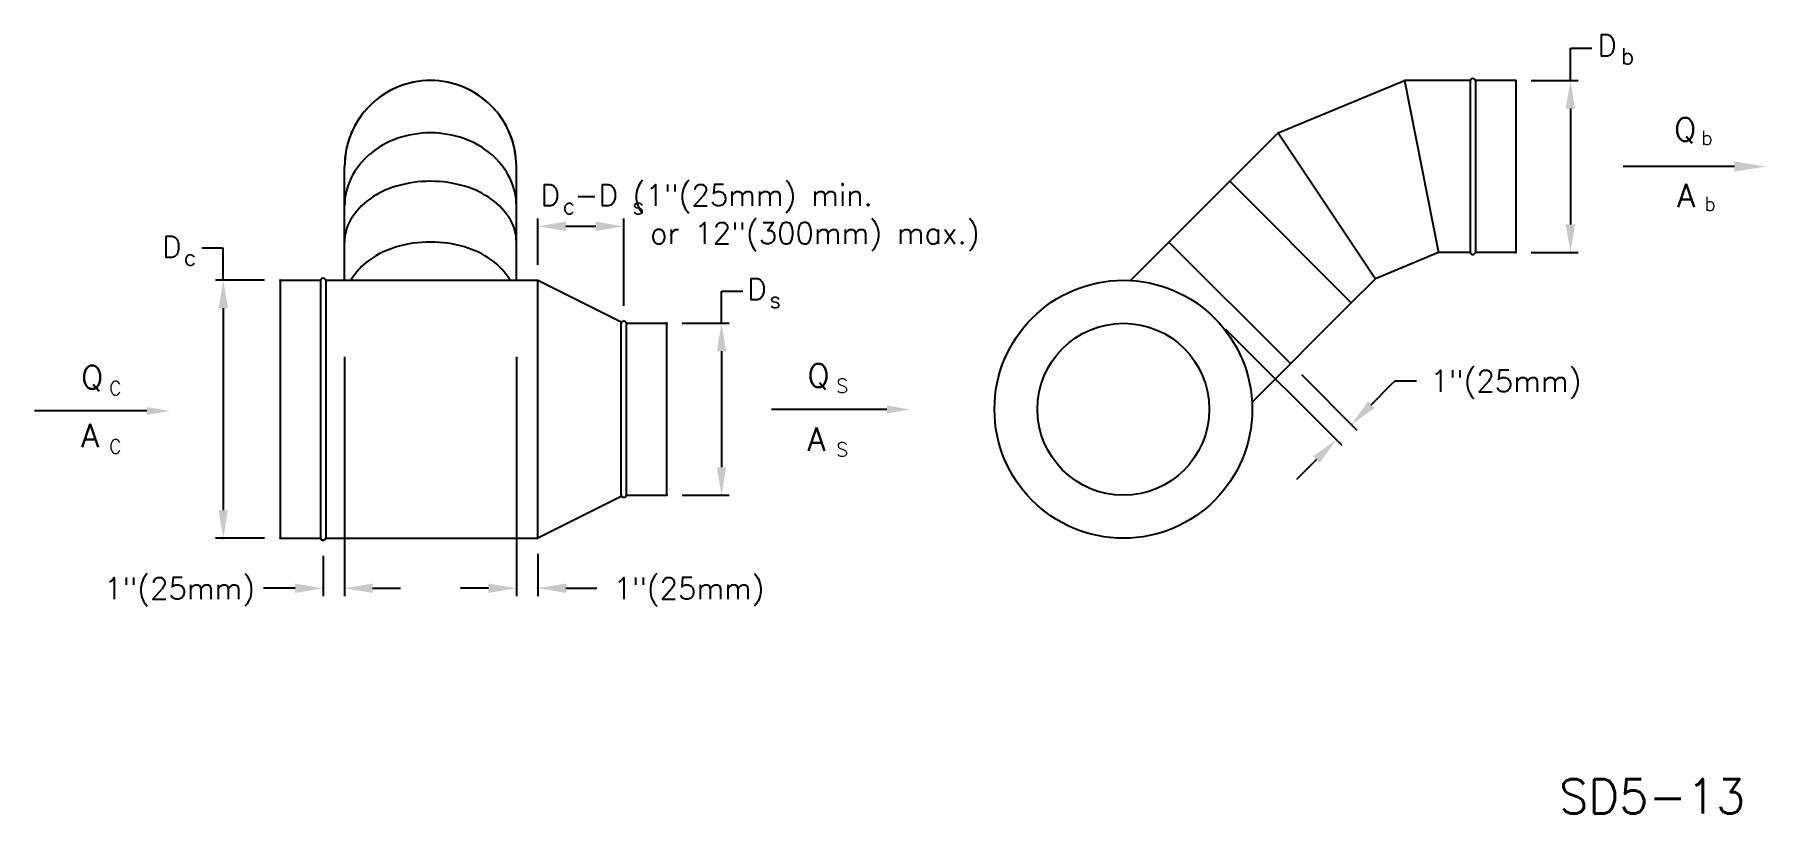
# Model space of a CAD drawing. Extents: x 0.8 to 12, y 1.7 to 6.7.
import ezdxf
from ezdxf.enums import TextEntityAlignment as Align

# ---------------------------------------------------------------- set-up
doc = ezdxf.new("R2010")
doc.units = 0
doc.header["$LTSCALE"] = 2
doc.header["$MEASUREMENT"] = 0
doc.layers.get('0').update_dxf_attribs({"linetype": 'CONTINUOUS'})
doc.layers.get('Defpoints').update_dxf_attribs({"linetype": 'CONTINUOUS'})
doc.layers.add('ALT', color=7, linetype='CONTINUOUS')
doc.layers.add('NUMBER', color=7, linetype='CONTINUOUS')
doc.styles.add('ROMANS', font='romans')
doc.dimstyles.get("Standard").update_dxf_attribs({"dimtxt": 0.18, "dimasz": 0.18, "dimexe": 0.18, "dimexo": 0.0625, "dimgap": 0.09, "dimtad": 0, "dimtih": 1, "dimtoh": 1, "dimdec": 4, "dimzin": 0, "dimdsep": 46, "dimtxsty": 'Standard', "dimcen": 0.09, "dimadec": 0, "dimazin": 0, "dimtfac": 1, "dimtdec": 4, "dimtofl": 0, "dimtmove": 0, "dimatfit": 3, "dimfxl": 0, "dimtolj": 1, "dimtzin": 0, "dimarcsym": 0})

# ---------------------------------------------------------------- blocks, each defined once
blk = doc.blocks.new('*D1')
at = {"layer": 'ALT', "color": 0, "lineweight": -2}
for p, q in [((4.069, 5.188), (4.069, 5.485)), ((4.621, 4.925), (4.621, 5.485)), ((4.249, 5.435), (4.441, 5.435))]:
    blk.add_line(p, q, dxfattribs=at)
at = {"layer": 'ALT', "color": 0}
for points in [[(4.249, 5.465), (4.249, 5.405), (4.069, 5.435)], [(4.441, 5.465), (4.441, 5.405), (4.621, 5.435)]]:
    blk.add_solid(points, dxfattribs=at)
at = {"layer": 'Defpoints', "color": 0}
for p in [(4.621, 5.435), (4.069, 5.088), (4.621, 4.825)]:
    blk.add_point(p, dxfattribs=at)
at = {"layer": 'ALT', "color": 0, "insert": (4.345, 5.615), "char_height": 0.18, "attachment_point": 5}
blk.add_mtext('\\A1;  ', dxfattribs=at)

msp = doc.modelspace()

# ---------------------------------------------------------------- linework, layer by layer
for p, q in [((10.70487, 6.37129), (10.70487, 6.57836)), ((10.70487, 6.57836), (10.84292, 6.57836)), ((8.82592, 6.03502), (9.63773, 6.37129)), ((9.63773, 6.37129), (9.8574, 5.26691)), ((10.05982, 6.37129), (9.63773, 6.37129)), ((10.05982, 6.37129), (10.05982, 5.26691)), ((10.35317, 6.37129), (10.09433, 6.37129)), ((10.09433, 6.37129), (10.09433, 5.26691)), ((10.35317, 6.37129), (10.35317, 5.26691)), ((8.51525, 5.72436), (8.82592, 6.03502)), ((8.82592, 6.03502), (9.4515, 5.09878)), ((2.8266, 5.08843), (2.8266, 5.8191)), ((3.93098, 5.08843), (3.93098, 5.8191)), ((11.75918, 5.8191), (11.04415, 5.8191)), ((7.87804, 5.08714), (8.51525, 5.72436)), ((9.29617, 4.94344), (8.51525, 5.72436)), ((2.04698, 5.2955), (1.90894, 5.2955)), ((2.04698, 5.08843), (2.04698, 5.2955)), ((8.90571, 4.55299), (8.1248, 5.3339)), ((9.8574, 5.26691), (9.4515, 5.09878)), ((10.05982, 5.26691), (9.8574, 5.26691)), ((10.35317, 5.26691), (10.09433, 5.26691)), ((2.41246, 5.08843), (2.41246, 3.43186)), ((2.41246, 5.08843), (2.67129, 5.08843)), ((2.67129, 5.08843), (2.67129, 3.43186)), ((2.70581, 5.08843), (2.70581, 3.43186)), ((2.70581, 5.08843), (4.06902, 5.08843)), ((4.06902, 3.43186), (4.06902, 5.08843)), ((4.06902, 5.08843), (4.60766, 4.81911)), ((5.24901, 4.81233), (5.24901, 5.0194)), ((5.24901, 5.0194), (5.38706, 5.0194)), ((9.29617, 4.94344), (9.4515, 5.09878)), ((8.65895, 4.30623), (9.29617, 4.94344)), ((4.60396, 3.70795), (4.60396, 4.81233)), ((4.63847, 4.81233), (4.89731, 4.81233)), ((4.63847, 3.70795), (4.63847, 4.81233)), ((4.89731, 3.70795), (4.89731, 4.81233)), ((1.55605, 4.24905), (0.83458, 4.24905)), ((6.31222, 4.25863), (5.5702, 4.25863)), ((4.60766, 3.70118), (4.06902, 3.43186)), ((4.63847, 3.70795), (4.89731, 3.70795)), ((2.41246, 3.43186), (2.67129, 3.43186)), ((2.70581, 3.43186), (4.06902, 3.43186))]:
    msp.add_line(p, q)
at = {"linetype": 'ByBlock'}
for p, q in [((10.45317, 6.37129), (10.75487, 6.37129)), ((10.70487, 6.19129), (10.70487, 5.44691)), ((10.45317, 5.26691), (10.75487, 5.26691)), ((2.31246, 5.08843), (1.99698, 5.08843)), ((2.04698, 4.90843), (2.04698, 3.61186)), ((4.99731, 4.81233), (5.29901, 4.81233)), ((5.24901, 4.63233), (5.24901, 3.88795)), ((4.99731, 3.70795), (5.29901, 3.70795)), ((2.31246, 3.43186), (1.99698, 3.43186))]:
    msp.add_line(p, q, dxfattribs=at)
for points in [[(3.37879, 6.37129, 0.0984914), (3.16747, 6.32925, 0.0984914), (2.98833, 6.20955, 0.0984914), (2.86863, 6.03041, 0.0984914), (2.8266, 5.8191, 0.0984914)], [(3.93098, 5.8191, 0.0984914), (3.88894, 6.03041, 0.0984914), (3.76924, 6.20955, 0.0984914), (3.5901, 6.32925, 0.0984914), (3.37879, 6.37129, 0.0984914)], [(3.93098, 5.5669, 0.11411264), (3.89048, 5.74204, 0.1036488), (3.76924, 5.89791, 0.09162758), (3.59405, 5.99833, 0.08462663), (3.37879, 6.03502, 0.08462663), (3.16352, 5.99833, 0.09162758), (2.98833, 5.89791, 0.1036488), (2.8671, 5.74204, 0.11411264), (2.8266, 5.5669, 0.11411264)], [(3.93098, 5.3339, 0.13325616), (3.8925, 5.47571, 0.10675627), (3.76924, 5.60999, 0.08282753), (3.59754, 5.69298, 0.07135175), (3.37879, 5.72436, 0.07135175), (3.16004, 5.69298, 0.08282753), (2.98833, 5.60999, 0.10675627), (2.86508, 5.47571, 0.13325616), (2.8266, 5.3339, 0.13325616)], [(3.89062, 5.08843, 0.10459954), (3.76924, 5.21954, 0.08282753), (3.59754, 5.30252, 0.07135175), (3.37879, 5.3339, 0.07135175), (3.16004, 5.30252, 0.08282753), (2.98833, 5.21954, 0.10459954), (2.86695, 5.08843, 0.13325615)]]:
    msp.add_lwpolyline(points, format="xyb")
for radius in [0.82828, 0.55219]:
    msp.add_circle((7.83195, 4.26014), radius)
for centre, radius, start, end in [((3.37879, 5.8191), 0.55219, 0, 180), ((10.07708, 6.36625), 0.01797, 16.260205, 163.739795), ((10.07708, 5.27194), 0.01797, 196.260205, 343.739795), ((2.68855, 5.08339), 0.01797, 16.260205, 163.739795), ((4.62121, 4.8073), 0.01797, 16.260205, 163.739795), ((4.62121, 3.71299), 0.01797, 196.260205, 343.739795), ((2.68855, 3.43689), 0.01797, 196.260205, 343.739795)]:
    msp.add_arc(centre, radius, start, end)
for points in [[(10.73487, 6.19129), (10.67487, 6.19129), (10.70487, 6.37129)], [(10.73487, 5.44691), (10.67487, 5.44691), (10.70487, 5.26691)], [(2.07698, 4.90843), (2.01698, 4.90843), (2.04698, 5.08843)], [(5.27901, 4.63233), (5.21901, 4.63233), (5.24901, 4.81233)], [(5.27901, 3.88795), (5.21901, 3.88795), (5.24901, 3.70795)], [(2.07698, 3.61186), (2.01698, 3.61186), (2.04698, 3.43186)]]:
    msp.add_solid(points, dxfattribs=at)
for points in [[(11.75918, 5.85223), (11.75918, 5.78597), (11.95797, 5.8191)], [(1.55605, 4.27405), (1.55605, 4.22405), (1.70607, 4.24905)], [(6.31222, 4.28363), (6.31222, 4.23362), (6.46224, 4.25863)]]:
    msp.add_solid(points)
at = {"layer": 'ALT', "linetype": 'ByBlock'}
for p, q in [((8.48835, 4.77512), (9.23503, 4.02844)), ((2.8266, 4.59669), (2.8266, 3.06047)), ((3.93098, 4.59669), (3.93098, 3.06047)), ((8.97642, 4.48228), (9.33264, 4.12605)), ((9.42457, 4.28869), (9.55185, 4.41597)), ((9.55185, 4.41597), (9.57842, 4.44254)), ((9.07239, 3.93651), (8.94511, 3.80924)), ((2.68855, 3.31892), (2.68855, 3.06047)), ((4.06902, 3.33186), (4.06902, 3.06047)), ((2.32855, 3.11047), (2.30546, 3.11047)), ((2.50855, 3.11047), (2.32855, 3.11047)), ((3.0066, 3.11047), (3.1866, 3.11047)), ((3.75098, 3.11047), (3.57098, 3.11047)), ((4.24902, 3.11047), (4.42902, 3.11047)), ((4.42902, 3.11047), (4.4474, 3.11047))]:
    msp.add_line(p, q, dxfattribs=at)
at = {"layer": 'ALT'}
msp.add_line((9.57842, 4.44254), (9.71646, 4.44254), dxfattribs=at)
at = {"layer": 'ALT', "linetype": 'ByBlock'}
for points in [[(9.44578, 4.26747), (9.40335, 4.3099), (9.29729, 4.16141)], [(9.09361, 3.9153), (9.05118, 3.95773), (9.19967, 4.06379)], [(2.50855, 3.08047), (2.50855, 3.14047), (2.68855, 3.11047)], [(3.0066, 3.08047), (3.0066, 3.14047), (2.8266, 3.11047)], [(3.75098, 3.08047), (3.75098, 3.14047), (3.93098, 3.11047)], [(4.24902, 3.08047), (4.24902, 3.14047), (4.06902, 3.11047)]]:
    msp.add_solid(points, dxfattribs=at)
at = {"layer": 'NUMBER', "linetype": 'ByBlock'}
for p in [(10.35317, 6.37129), (10.35317, 5.26691), (10.70487, 5.26691), (2.41246, 5.08843), (4.89731, 4.81233), (8.41764, 4.84583), (8.90571, 4.55299), (9.29729, 4.16141), (4.89731, 3.70795), (5.24901, 3.70795), (2.04698, 3.43186), (2.41246, 3.43186), (2.68855, 3.41892), (4.06902, 3.43186), (2.68855, 3.11047), (4.06902, 3.11047)]:
    msp.add_point(p, dxfattribs=at)

# ---------------------------------------------------------------- texts
at = {"style": 'ROMANS'}
for s, height, p in [('D', 0.13805, (10.87792, 6.52812)), ('Q', 0.15, (11.37194, 5.98235)), ('A', 0.15, (11.39184, 5.55783)), ('D', 0.13805, (1.6536, 5.23476)), ('D', 0.13805, (5.41453, 4.96268)), ('Q', 0.15, (1.13282, 4.39048)), ('Q', 0.15, (5.80274, 4.40179)), ('A', 0.15, (1.13282, 4.0165)), ('A', 0.15, (5.80274, 3.99384))]:
    msp.add_text(s, height=height, dxfattribs=at).set_placement(p)
for s, height, p in [('b', 0.10354, (11.07307, 6.52775)), ('b', 0.09, (11.58216, 6.00303)), ('b', 0.09, (11.60206, 5.5785)), ('c', 0.10354, (1.83287, 5.23439)), ('s', 0.10354, (5.5938, 4.96231)), ('S', 0.09, (6.02514, 4.41001)), ('C', 0.09, (1.35343, 4.39558)), ('C', 0.09, (1.35343, 4.02161)), ('S', 0.09, (6.02514, 4.00206))]:
    msp.add_text(s, height=height, dxfattribs=at).set_placement(p, align=Align.MIDDLE)
at = {"layer": 'ALT', "style": 'ROMANS'}
for s, p in [('D -D (1"(25mm) min.', (4.08555, 5.56644)), ('or 12"(300mm) max.)', (4.79017, 5.32217))]:
    msp.add_text(s, height=0.1380473, dxfattribs=at).set_placement(p)
for s, p in [('c', (4.26891, 5.56582)), ('s', (4.71458, 5.56582))]:
    msp.add_text(s, height=0.10354, dxfattribs=at).set_placement(p, align=Align.MIDDLE)
for p in [(10.77558, 4.37268), (2.25091, 3.04061), (5.52572, 3.04061)]:
    msp.add_text('1"(25mm)', height=0.138047, dxfattribs=at).set_placement(p, align=Align.RIGHT)
at = {"layer": 'NUMBER', "style": 'ROMANS'}
msp.add_text('SD5-13', height=0.22, dxfattribs=at).set_placement((10.63151, 1.66459))

# ---------------------------------------------------------------- dimensions: what is measured, and where the dimension line sits
at = {"layer": 'ALT'}
dim = msp.add_linear_dim(base=(4.62121, 5.43473), p1=(4.06902, 5.08843), p2=(4.62121, 4.82527), text='  ', dimstyle='Standard', override={"dimexe": 0.05, "dimexo": 0.1, "dimtad": 1, "dimtih": 0, "dimtoh": 0, "dimtmove": 2}, dxfattribs=at)
dim.commit()
dim.dimension.update_dxf_attribs({"geometry": '*D1', "text_midpoint": (4.34512, 5.61473)})

doc.saveas('drawing.dxf')
